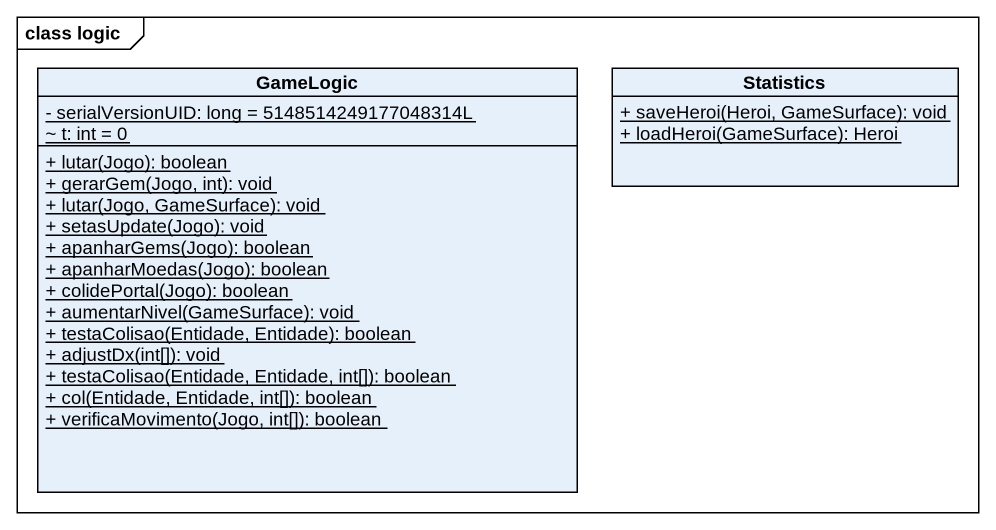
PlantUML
@startuml
mainframe class logic
hide circle
hide empty members
skinparam classAttributeIconSize 0
class GameLogic {
  {static} - serialVersionUID: long = 5148514249177048314L
  {static} ~ t: int = 0
  {static} + lutar(Jogo): boolean
  {static} + gerarGem(Jogo, int): void
  {static} + lutar(Jogo, GameSurface): void
  {static} + setasUpdate(Jogo): void
  {static} + apanharGems(Jogo): boolean
  {static} + apanharMoedas(Jogo): boolean
  {static} + colidePortal(Jogo): boolean
  {static} + aumentarNivel(GameSurface): void
  {static} + testaColisao(Entidade, Entidade): boolean
  {static} + adjustDx(int[]): void
  {static} + testaColisao(Entidade, Entidade, int[]): boolean
  {static} + col(Entidade, Entidade, int[]): boolean
  {static} + verificaMovimento(Jogo, int[]): boolean
}
class Statistics {
  {static} + saveHeroi(Heroi, GameSurface): void
  {static} + loadHeroi(GameSurface): Heroi
}
@enduml
